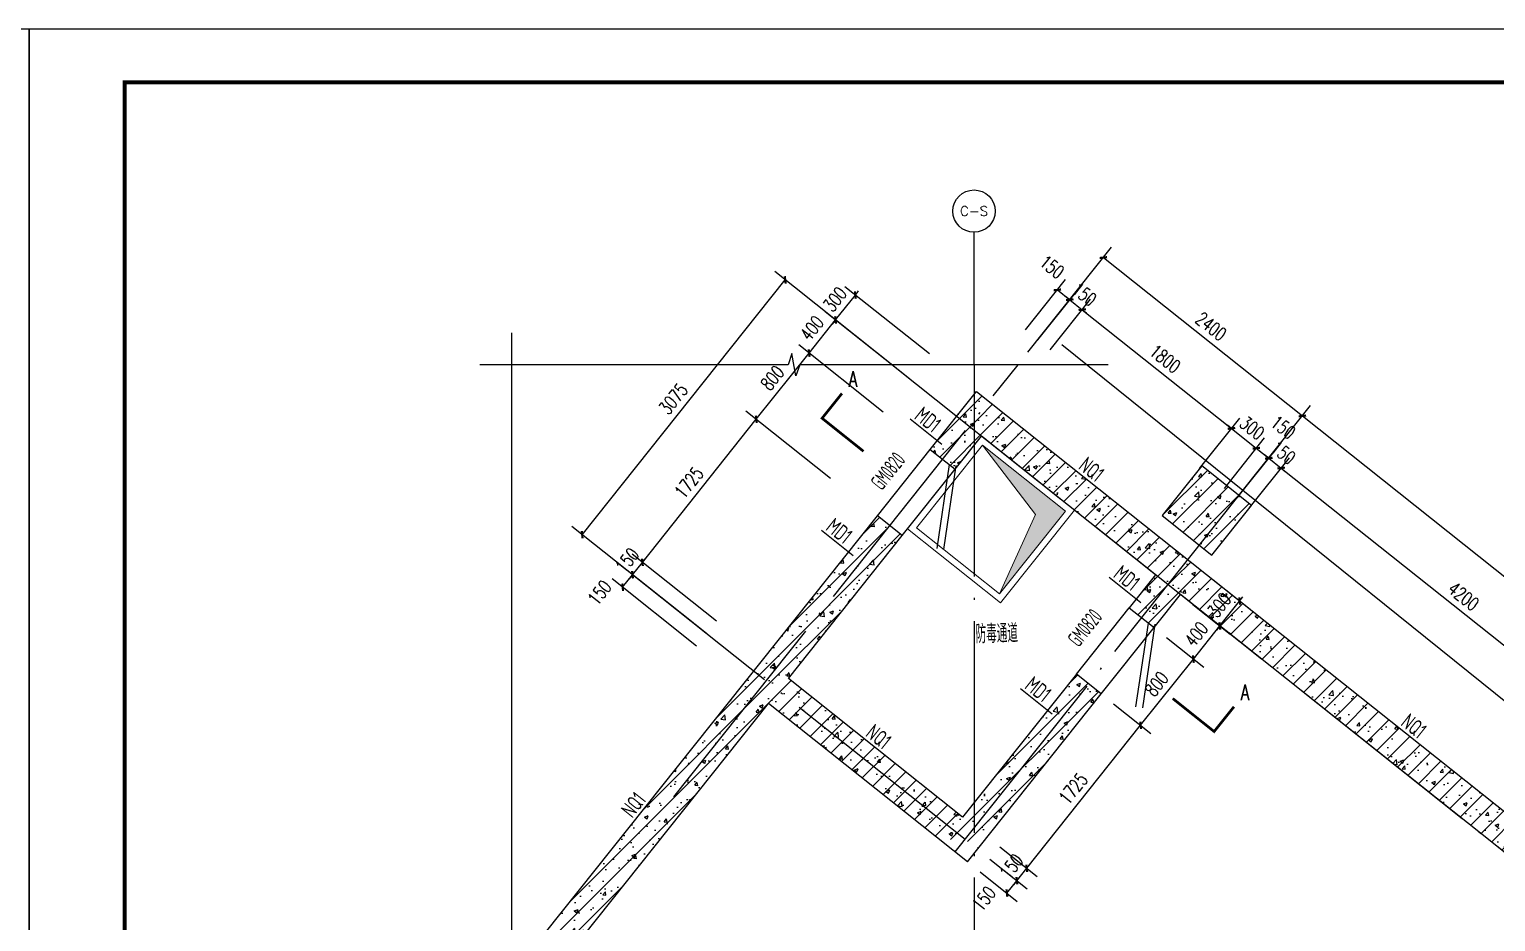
# Model space of a CAD drawing. Extents: x 37906 to 290206, y -18154 to 41246.
# Drawn here: x 164056 to 177893, y 32823 to 41246 of the extents above; entities that cross this region are included whole.
import ezdxf
from ezdxf.enums import TextEntityAlignment as Align

# ---------------------------------------------------------------- set-up
doc = ezdxf.new("R2010")
doc.units = 0
doc.header["$LTSCALE"] = 1000
doc.header["$MEASUREMENT"] = 0
doc.linetypes.add('DOTE', pattern=[2.42, 2, -0.2, 0.02, -0.2])
for name, color, linetype in [('A-COLUMN', 2, 'Continuous'), ('AXIS', 3, 'Continuous'), ('AXIS_TEXT', 7, 'Continuous'), ('DIM_SYMB', 3, 'Continuous'), ('DOTE', 1, 'DOTE'), ('ECA_TK', 7, 'Continuous'), ('PUB_DIM', 3, 'Continuous'), ('PUB_HATCH', 8, 'Continuous'), ('PUB_TEXT', 7, 'Continuous'), ('R_人防洗消集水坑', 32, 'Continuous'), ('RF-M', 7, 'Continuous'), ('RF-MBH', 11, 'Continuous'), ('RF-QT', 30, 'Continuous'), ('TEXT', 7, 'Continuous'), ('tk', 7, 'Continuous')]:
    doc.layers.add(name, color=color, linetype=linetype)
doc.layers.add('RF-WZ', color=110, linetype='Continuous', lineweight=0)
doc.styles.add('8B2_02', font='tssdeng.shx', dxfattribs={"width": 0.6, "bigfont": 'TSSDCHN.shx'})
doc.styles.add('_TCH_AXIS', font='COMPLEX', dxfattribs={"bigfont": 'GBCBIG'})
doc.styles.add('_TCH_DIM_T3', font='SIMPLEX', dxfattribs={"width": 0.705882, "bigfont": 'GBCBIG'})
doc.styles.add('_TCH_LABEL', font='COMPLEX', dxfattribs={"bigfont": 'GBCBIG'})
doc.styles.add('_TCH_WINDOW', font='tssdeng.shx', dxfattribs={"width": 0.8, "height": 3.5, "bigfont": 'tssdchn.shx'})
doc.styles.add('COMPLEX', font='COMPLEX.shx', dxfattribs={"width": 0.65})
doc.styles.get("Standard").update_dxf_attribs({"font": 'tssdeng2.shx', "width": 0.7, "bigfont": 'hztxt.shx'})
doc.styles.add('TSSD_Rein', font='tssdeng2.shx', dxfattribs={"width": 0.7, "bigfont": 'tssdchn.shx'})
doc.dimstyles.new('_TCH_ARCH&&50', dxfattribs={"dimtxt": 127.5, "dimasz": 50, "dimexe": 125, "dimexo": 150, "dimgap": 61.25, "dimtad": 1, "dimdec": 0, "dimrnd": 5, "dimzin": 0, "dimdsep": 46, "dimtxsty": '_TCH_DIM_T3', "dimblk": 'ARCHTICK', "dimcen": 0.09, "dimclrt": 7, "dimazin": 2, "dimtfac": 1, "dimtdec": 0, "dimtix": 1, "dimtmove": 2, "dimatfit": 3, "dimfxl": 1, "dimtolj": 1, "dimtzin": 0, "dimarcsym": 0})
pattern_1 = [(45, (-1661801.9, -37604.78), (-88.388348, 88.388348), []), (50, (-1661801.9, -37604.78), (358.63009, -31.376067), [37.5, -412.5]), (355, (-1661801.9, -37604.8), (-69.37567, 376.09607), [30, -330]), (100.4514, (-1661772, -37607.4), (289.25469, 344.71977), [31.870095, -350.571056]), (46.1842, (-1661801.9, -37504.8), (533.62052, -82.75951), [56.25, -618.75]), (96.6356, (-1661757.43, -37511.7), (467.33135, 487.05894), [47.80514, -525.8565]), (351.1842, (-1661801.9, -37504.8), (467.33097, 487.0593), [45, -495]), (21, (-1661751.9, -37529.78), (298.453526, -201.309445), [37.5, -412.5]), (326, (-1661751.9, -37529.8), (121.657666, 362.57502), [30, -330]), (71.4514, (-1661727.03, -37546.56), (420.111314, 161.26525), [31.870095, -350.571056]), (37.5, (-1661801.9, -37604.78), (6.079928, 166.446927), [0, -326, 0, -335, 0, -331.25]), (7.5, (-1661801.9, -37604.78), (131.534769, 197.205856), [0, -191, 0, -318.5, 0, -126.25]), (327.5, (-1661913.4, -37604.78), (266.911218, -11.277436), [0, -125, 0, -390, 0, -517.5]), (317.5, (-1661963.4, -37604.78), (291.593085, 50.05249), [0, -162.5, 0, -259, 0, -367.5])]

# ---------------------------------------------------------------- blocks, each defined once
blk = doc.blocks.new('10B_A1E图框')
at = {"layer": 'ECA_TK'}
blk.add_lwpolyline([(0, 0), (841, 0), (841, 594), (0, 594)], close=True, dxfattribs=at)
at = {"layer": 'ECA_TK', "const_width": 0.8}
blk.add_lwpolyline([(831, 10), (831, 584), (18, 584), (18, 10)], close=True, dxfattribs=at)
blk = doc.blocks.new('洗消污水集水坑')
at = {"layer": 'R_人防洗消集水坑', "lineweight": 15}
h = blk.add_hatch(color=256, dxfattribs=at)
h.dxf.hatch_style = 1
h.paths.add_polyline_path([(161254, 16997), (162054, 17197), (161054, 17197), (161054, 16197)])
for points in [[(162114, 17257), (160994, 17257), (160994, 16137), (162114, 16137)], [(162054, 17197), (161054, 17197), (161054, 16197), (162054, 16197)]]:
    blk.add_lwpolyline(points, close=True, dxfattribs=at)
blk.add_lwpolyline([(161054, 16197), (161254, 16997), (162054, 17197)], dxfattribs=at)
blk = doc.blocks.new('_ArchTick')
at = {"color": 0, "linetype": 'ByBlock', "const_width": 0.4}
blk.add_lwpolyline([(-0.5, -0.5), (0.5, 0.5)], dxfattribs=at)
blk = doc.blocks.new('*D283')
at = {"layer": 'Defpoints', "color": 0}
for p in [(175474, 36609), (179154, 34489), (178760, 33993)]:
    blk.add_point(p, dxfattribs=at)
at = {"layer": 'PUB_DIM', "color": 0, "lineweight": -2}
for p, q in [((175568, 36727), (175947, 37203)), ((175869, 37105), (179154, 34489)), ((178853, 34110), (179232, 34586))]:
    blk.add_line(p, q, dxfattribs=at)
at = {"layer": 'PUB_DIM', "color": 0, "lineweight": -2, "xscale": 50, "yscale": 50, "zscale": 50}
for p, rotation in [((175869, 37105), 141.4674129756823), ((179154, 34489), 321.4674129756823)]:
    blk.add_blockref('_ArchTick', p, dxfattribs=dict(at, rotation=rotation))
at = {"layer": 'PUB_DIM', "color": 7, "insert": (177590, 35895), "char_height": 127.5, "attachment_point": 5, "rotation": 321.4674, "style": '_TCH_DIM_T3'}
blk.add_mtext('\\A1;4200', dxfattribs=at)
blk = doc.blocks.new('*D284')
at = {"layer": 'Defpoints', "color": 0}
for p in [(175869, 37105), (175357, 36703), (175474, 36609)]:
    blk.add_point(p, dxfattribs=at)
at = {"layer": 'PUB_DIM', "color": 0, "lineweight": -2}
for p, q in [((175450, 36820), (175830, 37296)), ((175752, 37198), (175713, 37230)), ((175568, 36727), (175947, 37203)), ((175752, 37198), (175869, 37105)), ((175869, 37105), (175908, 37074))]:
    blk.add_line(p, q, dxfattribs=at)
at = {"layer": 'PUB_DIM', "color": 0, "lineweight": -2, "xscale": 50, "yscale": 50, "zscale": 50}
for p, rotation in [((175752, 37198), 321.46741297568), ((175869, 37105), 141.46741297568)]:
    blk.add_blockref('_ArchTick', p, dxfattribs=dict(at, rotation=rotation))
at = {"layer": 'PUB_DIM', "color": 7, "insert": (175888, 37250), "char_height": 127.5, "attachment_point": 5, "rotation": 321.4674, "style": '_TCH_DIM_T3'}
blk.add_mtext('\\A1;150', dxfattribs=at)
blk = doc.blocks.new('*D285')
at = {"layer": 'Defpoints', "color": 0}
for p in [(175752, 37198), (175239, 36796), (175357, 36703)]:
    blk.add_point(p, dxfattribs=at)
at = {"layer": 'PUB_DIM', "color": 0, "lineweight": -2}
for p, q in [((175333, 36913), (175712, 37390)), ((175450, 36820), (175830, 37296)), ((175634, 37292), (175752, 37198))]:
    blk.add_line(p, q, dxfattribs=at)
at = {"layer": 'PUB_DIM', "color": 0, "lineweight": -2, "xscale": 50, "yscale": 50, "zscale": 50}
for p, rotation in [((175634, 37292), 141.467412975679), ((175752, 37198), 321.4674129756789)]:
    blk.add_blockref('_ArchTick', p, dxfattribs=dict(at, rotation=rotation))
at = {"layer": 'PUB_DIM', "color": 7, "insert": (175888, 37490), "char_height": 127.5, "attachment_point": 5, "rotation": 321.4674, "style": '_TCH_DIM_T3'}
blk.add_mtext('\\A1;150', dxfattribs=at)
blk = doc.blocks.new('*D286')
at = {"layer": 'Defpoints', "color": 0}
for p in [(175634, 37292), (175005, 36983), (175239, 36796)]:
    blk.add_point(p, dxfattribs=at)
at = {"layer": 'PUB_DIM', "color": 0, "lineweight": -2}
for p, q in [((175098, 37100), (175478, 37577)), ((175400, 37479), (175361, 37510)), ((175333, 36913), (175712, 37390)), ((175400, 37479), (175634, 37292)), ((175634, 37292), (175673, 37261))]:
    blk.add_line(p, q, dxfattribs=at)
at = {"layer": 'PUB_DIM', "color": 0, "lineweight": -2, "xscale": 50, "yscale": 50, "zscale": 50}
for p, rotation in [((175400, 37479), 321.4674129756704), ((175634, 37292), 141.4674129756704)]:
    blk.add_blockref('_ArchTick', p, dxfattribs=dict(at, rotation=rotation))
at = {"layer": 'PUB_DIM', "color": 7, "insert": (175595, 37483), "char_height": 127.5, "attachment_point": 5, "rotation": 321.4674, "style": '_TCH_DIM_T3'}
blk.add_mtext('\\A1;300', dxfattribs=at)
blk = doc.blocks.new('*D287')
at = {"layer": 'Defpoints', "color": 0}
for p in [(173597, 38104), (175400, 37479), (175005, 36983)]:
    blk.add_point(p, dxfattribs=at)
at = {"layer": 'PUB_DIM', "color": 0, "lineweight": -2}
for p, q in [((173690, 38222), (174069, 38698)), ((173992, 38600), (175400, 37479)), ((175098, 37100), (175478, 37577))]:
    blk.add_line(p, q, dxfattribs=at)
at = {"layer": 'PUB_DIM', "color": 0, "lineweight": -2, "xscale": 50, "yscale": 50, "zscale": 50}
for p, rotation in [((173992, 38600), 141.4674129756837), ((175400, 37479), 321.4674129756838)]:
    blk.add_blockref('_ArchTick', p, dxfattribs=dict(at, rotation=rotation))
at = {"layer": 'PUB_DIM', "color": 7, "insert": (174774, 38137), "char_height": 127.5, "attachment_point": 5, "rotation": 321.4674, "style": '_TCH_DIM_T3'}
blk.add_mtext('\\A1;1800', dxfattribs=at)
blk = doc.blocks.new('*D288')
at = {"layer": 'Defpoints', "color": 0}
for p in [(173992, 38600), (173479, 38198), (173597, 38104)]:
    blk.add_point(p, dxfattribs=at)
at = {"layer": 'PUB_DIM', "color": 0, "lineweight": -2}
for p, q in [((173573, 38315), (173952, 38791)), ((173690, 38222), (174069, 38698)), ((173874, 38694), (173835, 38725)), ((173874, 38694), (173992, 38600)), ((173992, 38600), (174031, 38569))]:
    blk.add_line(p, q, dxfattribs=at)
at = {"layer": 'PUB_DIM', "color": 0, "lineweight": -2, "xscale": 50, "yscale": 50, "zscale": 50}
for p, rotation in [((173874, 38694), 321.467412975654), ((173992, 38600), 141.467412975654)]:
    blk.add_blockref('_ArchTick', p, dxfattribs=dict(at, rotation=rotation))
at = {"layer": 'PUB_DIM', "color": 7, "insert": (174011, 38745), "char_height": 127.5, "attachment_point": 5, "rotation": 321.4674, "style": '_TCH_DIM_T3'}
blk.add_mtext('\\A1;150', dxfattribs=at)
blk = doc.blocks.new('*D289')
at = {"layer": 'Defpoints', "color": 0}
for p in [(173874, 38694), (173362, 38291), (173479, 38198)]:
    blk.add_point(p, dxfattribs=at)
at = {"layer": 'PUB_DIM', "color": 0, "lineweight": -2}
for p, q in [((173455, 38409), (173835, 38885)), ((173573, 38315), (173952, 38791)), ((173757, 38787), (173874, 38694))]:
    blk.add_line(p, q, dxfattribs=at)
at = {"layer": 'PUB_DIM', "color": 0, "lineweight": -2, "xscale": 50, "yscale": 50, "zscale": 50}
for p, rotation in [((173757, 38787), 141.4674129757007), ((173874, 38694), 321.4674129757007)]:
    blk.add_blockref('_ArchTick', p, dxfattribs=dict(at, rotation=rotation))
at = {"layer": 'PUB_DIM', "color": 7, "insert": (173706, 39004), "char_height": 127.5, "attachment_point": 5, "rotation": 321.4674, "style": '_TCH_DIM_T3'}
blk.add_mtext('\\A1;150', dxfattribs=at)
blk = doc.blocks.new('*D291')
at = {"layer": 'Defpoints', "color": 0}
for p in [(175263, 36585), (183930, 31336), (183125, 30325)]:
    blk.add_point(p, dxfattribs=at)
at = {"layer": 'PUB_DIM', "color": 0, "lineweight": -2}
for p, q in [((175357, 36703), (176147, 37694)), ((176069, 37597), (183930, 31336)), ((183218, 30442), (184008, 31434))]:
    blk.add_line(p, q, dxfattribs=at)
at = {"layer": 'PUB_DIM', "color": 0, "lineweight": -2, "xscale": 50, "yscale": 50, "zscale": 50}
for p, rotation in [((176069, 37597), 141.467412975682), ((183930, 31336), 321.467412975682)]:
    blk.add_blockref('_ArchTick', p, dxfattribs=dict(at, rotation=rotation))
at = {"layer": 'PUB_DIM', "color": 7, "insert": (180077, 34564), "char_height": 127.5, "attachment_point": 5, "rotation": 321.4674, "style": '_TCH_DIM_T3'}
blk.add_mtext('\\A1;10050', dxfattribs=at)
blk = doc.blocks.new('*D292')
at = {"layer": 'Defpoints', "color": 0}
for p in [(173386, 38080), (176069, 37597), (175263, 36585)]:
    blk.add_point(p, dxfattribs=at)
at = {"layer": 'PUB_DIM', "color": 0, "lineweight": -2}
for p, q in [((173479, 38198), (174269, 39189)), ((174191, 39092), (176069, 37597)), ((175357, 36703), (176147, 37694))]:
    blk.add_line(p, q, dxfattribs=at)
at = {"layer": 'PUB_DIM', "color": 0, "lineweight": -2, "xscale": 50, "yscale": 50, "zscale": 50}
for p, rotation in [((174191, 39092), 141.4674129756834), ((176069, 37597), 321.4674129756834)]:
    blk.add_blockref('_ArchTick', p, dxfattribs=dict(at, rotation=rotation))
at = {"layer": 'PUB_DIM', "color": 7, "insert": (175208, 38442), "char_height": 127.5, "attachment_point": 5, "rotation": 321.4674, "style": '_TCH_DIM_T3'}
blk.add_mtext('\\A1;2400', dxfattribs=at)
blk = doc.blocks.new('*D328')
at = {"layer": 'Defpoints', "color": 0}
for p in [(175105, 36146), (174918, 35911), (175477, 35850)]:
    blk.add_point(p, dxfattribs=at)
at = {"layer": 'PUB_DIM', "color": 0, "lineweight": -2}
for p, q in [((175223, 36053), (175575, 35772)), ((175290, 35615), (175477, 35850)), ((175477, 35850), (175508, 35889)), ((175036, 35818), (175388, 35537)), ((175290, 35615), (175259, 35576))]:
    blk.add_line(p, q, dxfattribs=at)
at = {"layer": 'PUB_DIM', "color": 0, "lineweight": -2, "xscale": 50, "yscale": 50, "zscale": 50}
for p, rotation in [((175477, 35850), 231.4674129756284), ((175290, 35615), 51.46741297562841)]:
    blk.add_blockref('_ArchTick', p, dxfattribs=dict(at, rotation=rotation))
at = {"layer": 'PUB_DIM', "color": 7, "insert": (175286, 35811), "char_height": 127.5, "attachment_point": 5, "rotation": 51.4674, "style": '_TCH_DIM_T3'}
blk.add_mtext('\\A1;300', dxfattribs=at)
blk = doc.blocks.new('*D329')
at = {"layer": 'Defpoints', "color": 0}
for p in [(174918, 35911), (174669, 35598), (175290, 35615)]:
    blk.add_point(p, dxfattribs=at)
at = {"layer": 'PUB_DIM', "color": 0, "lineweight": -2}
for p, q in [((175036, 35818), (175388, 35537)), ((175041, 35302), (175290, 35615)), ((174787, 35505), (175139, 35225))]:
    blk.add_line(p, q, dxfattribs=at)
at = {"layer": 'PUB_DIM', "color": 0, "lineweight": -2, "xscale": 50, "yscale": 50, "zscale": 50}
for p, rotation in [((175290, 35615), 51.46741297566459), ((175041, 35302), 231.4674129756646)]:
    blk.add_blockref('_ArchTick', p, dxfattribs=dict(at, rotation=rotation))
at = {"layer": 'PUB_DIM', "color": 7, "insert": (175068, 35537), "char_height": 127.5, "attachment_point": 5, "rotation": 51.4674, "style": '_TCH_DIM_T3'}
blk.add_mtext('\\A1;400', dxfattribs=at)
blk = doc.blocks.new('*D330')
at = {"layer": 'Defpoints', "color": 0}
for p in [(174669, 35598), (175041, 35302), (174171, 34973)]:
    blk.add_point(p, dxfattribs=at)
at = {"layer": 'PUB_DIM', "color": 0, "lineweight": -2}
for p, q in [((174787, 35505), (175139, 35225)), ((174543, 34677), (175041, 35302)), ((174288, 34879), (174640, 34599))]:
    blk.add_line(p, q, dxfattribs=at)
at = {"layer": 'PUB_DIM', "color": 0, "lineweight": -2, "xscale": 50, "yscale": 50, "zscale": 50}
for p, rotation in [((175041, 35302), 51.46741297565153), ((174543, 34677), 231.4674129756515)]:
    blk.add_blockref('_ArchTick', p, dxfattribs=dict(at, rotation=rotation))
at = {"layer": 'PUB_DIM', "color": 7, "insert": (174694, 35067), "char_height": 127.5, "attachment_point": 5, "rotation": 51.4674, "style": '_TCH_DIM_T3'}
blk.add_mtext('\\A1;800', dxfattribs=at)
blk = doc.blocks.new('*D331')
at = {"layer": 'Defpoints', "color": 0}
for p in [(174171, 34973), (174543, 34677), (173096, 33623)]:
    blk.add_point(p, dxfattribs=at)
at = {"layer": 'PUB_DIM', "color": 0, "lineweight": -2}
for p, q in [((174288, 34879), (174640, 34599)), ((173468, 33327), (174543, 34677)), ((173214, 33530), (173566, 33249))]:
    blk.add_line(p, q, dxfattribs=at)
at = {"layer": 'PUB_DIM', "color": 0, "lineweight": -2, "xscale": 50, "yscale": 50, "zscale": 50}
for p, rotation in [((174543, 34677), 51.46741297564309), ((173468, 33327), 231.4674129756431)]:
    blk.add_blockref('_ArchTick', p, dxfattribs=dict(at, rotation=rotation))
at = {"layer": 'PUB_DIM', "color": 7, "insert": (173907, 34080), "char_height": 127.5, "attachment_point": 5, "rotation": 51.4674, "style": '_TCH_DIM_T3'}
blk.add_mtext('\\A1;1725', dxfattribs=at)
blk = doc.blocks.new('*D332')
at = {"layer": 'Defpoints', "color": 0}
for p in [(173003, 33506), (173096, 33623), (173468, 33327)]:
    blk.add_point(p, dxfattribs=at)
at = {"layer": 'PUB_DIM', "color": 0, "lineweight": -2}
for p, q in [((173214, 33530), (173566, 33249)), ((173120, 33412), (173472, 33132)), ((173468, 33327), (173499, 33366)), ((173375, 33210), (173343, 33171)), ((173375, 33210), (173468, 33327))]:
    blk.add_line(p, q, dxfattribs=at)
at = {"layer": 'PUB_DIM', "color": 0, "lineweight": -2, "xscale": 50, "yscale": 50, "zscale": 50}
for p, rotation in [((173468, 33327), 231.4674129756552), ((173375, 33210), 51.46741297565512)]:
    blk.add_blockref('_ArchTick', p, dxfattribs=dict(at, rotation=rotation))
at = {"layer": 'PUB_DIM', "color": 7, "insert": (173323, 33346), "char_height": 127.5, "attachment_point": 5, "rotation": 51.4674, "style": '_TCH_DIM_T3'}
blk.add_mtext('\\A1;150', dxfattribs=at)
blk = doc.blocks.new('*D333')
at = {"layer": 'Defpoints', "color": 0}
for p in [(173003, 33506), (172909, 33389), (173375, 33210)]:
    blk.add_point(p, dxfattribs=at)
at = {"layer": 'PUB_DIM', "color": 0, "lineweight": -2}
for p, q in [((173120, 33412), (173472, 33132)), ((173027, 33295), (173379, 33015)), ((173281, 33093), (173375, 33210))]:
    blk.add_line(p, q, dxfattribs=at)
at = {"layer": 'PUB_DIM', "color": 0, "lineweight": -2, "xscale": 50, "yscale": 50, "zscale": 50}
for p, rotation in [((173375, 33210), 51.46741297564287), ((173281, 33093), 231.4674129756429)]:
    blk.add_blockref('_ArchTick', p, dxfattribs=dict(at, rotation=rotation))
at = {"layer": 'PUB_DIM', "color": 7, "insert": (173064, 33041), "char_height": 127.5, "attachment_point": 5, "rotation": 51.4674, "style": '_TCH_DIM_T3'}
blk.add_mtext('\\A1;150', dxfattribs=at)
blk = doc.blocks.new('*D334')
at = {"layer": 'Defpoints', "color": 0}
for p in [(171851, 38738), (172666, 38088), (172479, 37854)]:
    blk.add_point(p, dxfattribs=at)
at = {"layer": 'PUB_DIM', "color": 0, "lineweight": -2}
for p, q in [((172549, 38182), (171753, 38816)), ((171851, 38738), (171882, 38777)), ((171664, 38503), (171851, 38738)), ((172362, 37947), (171566, 38581)), ((171664, 38503), (171633, 38464))]:
    blk.add_line(p, q, dxfattribs=at)
at = {"layer": 'PUB_DIM', "color": 0, "lineweight": -2, "xscale": 50, "yscale": 50, "zscale": 50}
for p, rotation in [((171851, 38738), 231.4674129757967), ((171664, 38503), 51.46741297579676)]:
    blk.add_blockref('_ArchTick', p, dxfattribs=dict(at, rotation=rotation))
at = {"layer": 'PUB_DIM', "color": 7, "insert": (171659, 38698), "char_height": 127.5, "attachment_point": 5, "rotation": 51.4674, "style": '_TCH_DIM_T3'}
blk.add_mtext('\\A1;300', dxfattribs=at)
blk = doc.blocks.new('*D335')
at = {"layer": 'Defpoints', "color": 0}
for p in [(171664, 38503), (172479, 37854), (172230, 37541)]:
    blk.add_point(p, dxfattribs=at)
at = {"layer": 'PUB_DIM', "color": 0, "lineweight": -2}
for p, q in [((171415, 38190), (171664, 38503)), ((172362, 37947), (171566, 38581)), ((172113, 37634), (171317, 38268))]:
    blk.add_line(p, q, dxfattribs=at)
at = {"layer": 'PUB_DIM', "color": 0, "lineweight": -2, "xscale": 50, "yscale": 50, "zscale": 50}
for p, rotation in [((171664, 38503), 51.46741297582399), ((171415, 38190), 231.467412975824)]:
    blk.add_blockref('_ArchTick', p, dxfattribs=dict(at, rotation=rotation))
at = {"layer": 'PUB_DIM', "color": 7, "insert": (171441, 38425), "char_height": 127.5, "attachment_point": 5, "rotation": 51.4674, "style": '_TCH_DIM_T3'}
blk.add_mtext('\\A1;400', dxfattribs=at)
blk = doc.blocks.new('*D336')
at = {"layer": 'Defpoints', "color": 0}
for p in [(171415, 38190), (172230, 37541), (171732, 36915)]:
    blk.add_point(p, dxfattribs=at)
at = {"layer": 'PUB_DIM', "color": 0, "lineweight": -2}
for p, q in [((170916, 37565), (171415, 38190)), ((172113, 37634), (171317, 38268)), ((171615, 37008), (170818, 37642))]:
    blk.add_line(p, q, dxfattribs=at)
at = {"layer": 'PUB_DIM', "color": 0, "lineweight": -2, "xscale": 50, "yscale": 50, "zscale": 50}
for p, rotation in [((171415, 38190), 51.46741297580257), ((170916, 37565), 231.4674129758026)]:
    blk.add_blockref('_ArchTick', p, dxfattribs=dict(at, rotation=rotation))
at = {"layer": 'PUB_DIM', "color": 7, "insert": (171068, 37955), "char_height": 127.5, "attachment_point": 5, "rotation": 51.4674, "style": '_TCH_DIM_T3'}
blk.add_mtext('\\A1;800', dxfattribs=at)
blk = doc.blocks.new('*D337')
at = {"layer": 'Defpoints', "color": 0}
for p in [(170916, 37565), (171732, 36915), (170657, 35566)]:
    blk.add_point(p, dxfattribs=at)
at = {"layer": 'PUB_DIM', "color": 0, "lineweight": -2}
for p, q in [((171615, 37008), (170818, 37642)), ((169842, 36215), (170916, 37565)), ((170540, 35659), (169744, 36293))]:
    blk.add_line(p, q, dxfattribs=at)
at = {"layer": 'PUB_DIM', "color": 0, "lineweight": -2, "xscale": 50, "yscale": 50, "zscale": 50}
for p, rotation in [((170916, 37565), 51.46741297580972), ((169842, 36215), 231.4674129758097)]:
    blk.add_blockref('_ArchTick', p, dxfattribs=dict(at, rotation=rotation))
at = {"layer": 'PUB_DIM', "color": 7, "insert": (170281, 36968), "char_height": 127.5, "attachment_point": 5, "rotation": 51.4674, "style": '_TCH_DIM_T3'}
blk.add_mtext('\\A1;1725', dxfattribs=at)
blk = doc.blocks.new('*D338')
at = {"layer": 'Defpoints', "color": 0}
for p in [(169842, 36215), (170657, 35566), (170564, 35448)]:
    blk.add_point(p, dxfattribs=at)
at = {"layer": 'PUB_DIM', "color": 0, "lineweight": -2}
for p, q in [((170540, 35659), (169744, 36293)), ((169842, 36215), (169873, 36254)), ((170447, 35542), (169650, 36176)), ((169748, 36098), (169842, 36215)), ((169748, 36098), (169717, 36059))]:
    blk.add_line(p, q, dxfattribs=at)
at = {"layer": 'PUB_DIM', "color": 0, "lineweight": -2, "xscale": 50, "yscale": 50, "zscale": 50}
for p, rotation in [((169842, 36215), 231.4674129758034), ((169748, 36098), 51.46741297580339)]:
    blk.add_blockref('_ArchTick', p, dxfattribs=dict(at, rotation=rotation))
at = {"layer": 'PUB_DIM', "color": 7, "insert": (169697, 36234), "char_height": 127.5, "attachment_point": 5, "rotation": 51.4674, "style": '_TCH_DIM_T3'}
blk.add_mtext('\\A1;150', dxfattribs=at)
blk = doc.blocks.new('*D339')
at = {"layer": 'Defpoints', "color": 0}
for p in [(169748, 36098), (170564, 35448), (170470, 35331)]:
    blk.add_point(p, dxfattribs=at)
at = {"layer": 'PUB_DIM', "color": 0, "lineweight": -2}
for p, q in [((170447, 35542), (169650, 36176)), ((170353, 35424), (169557, 36058)), ((169655, 35980), (169748, 36098))]:
    blk.add_line(p, q, dxfattribs=at)
at = {"layer": 'PUB_DIM', "color": 0, "lineweight": -2, "xscale": 50, "yscale": 50, "zscale": 50}
for p, rotation in [((169748, 36098), 51.46741297583743), ((169655, 35980), 231.4674129758374)]:
    blk.add_blockref('_ArchTick', p, dxfattribs=dict(at, rotation=rotation))
at = {"layer": 'PUB_DIM', "color": 7, "insert": (169438, 35929), "char_height": 127.5, "attachment_point": 5, "rotation": 51.4674, "style": '_TCH_DIM_T3'}
blk.add_mtext('\\A1;150', dxfattribs=at)
blk = doc.blocks.new('*D340')
at = {"layer": 'Defpoints', "color": 0}
for p in [(171189, 38881), (172353, 37955), (170437, 35549)]:
    blk.add_point(p, dxfattribs=at)
at = {"layer": 'PUB_DIM', "color": 0, "lineweight": -2}
for p, q in [((169273, 36476), (171189, 38881)), ((172235, 38048), (171091, 38959)), ((170320, 35643), (169176, 36554))]:
    blk.add_line(p, q, dxfattribs=at)
at = {"layer": 'PUB_DIM', "color": 0, "lineweight": -2, "xscale": 50, "yscale": 50, "zscale": 50}
for p, rotation in [((171189, 38881), 51.4674129756617), ((169273, 36476), 231.4674129756617)]:
    blk.add_blockref('_ArchTick', p, dxfattribs=dict(at, rotation=rotation))
at = {"layer": 'PUB_DIM', "color": 7, "insert": (170133, 37757), "char_height": 127.5, "attachment_point": 5, "rotation": 51.4674, "style": '_TCH_DIM_T3'}
blk.add_mtext('\\A1;3075', dxfattribs=at)
blk = doc.blocks.new('$DorLib2D$00000179')
at = {"color": 0}
for p, q in [((-0.54, 0.169), (0.326, 0.669)), ((-0.5, 0.1), (0.366, 0.6))]:
    blk.add_line(p, q, dxfattribs=at)
blk = doc.blocks.new('_AXISO')
blk.add_circle((0, 0), 0.5)
at = {"layer": 'AXIS_TEXT', "style": 'COMPLEX', "width": 1.041667}
blk.add_attdef('A', text='', height=0.56, dxfattribs=at).set_placement((-0.25, -0.28), (0.25, -0.28), align=Align.FIT)

msp = doc.modelspace()

# ---------------------------------------------------------------- hatches: boundary and pattern name
at = {"layer": 'PUB_HATCH'}
h = msp.add_hatch(dxfattribs=at)
h.set_pattern_fill('钢筋混凝土', color=256, scale=50, style=0)
h.set_pattern_definition(pattern_1)
h.paths.add_polyline_path([(172993.2, 37828), (172557.1, 37280.5), (172791.8, 37093.6), (173041, 37406.5)])
h = msp.add_hatch(dxfattribs=at)
h.set_pattern_fill('钢筋混凝土', color=256, scale=50, style=0)
h.set_pattern_definition(pattern_1)
h.paths.add_polyline_path([(174863.4, 36083), (174988, 36239.5), (172993.2, 37828), (173041, 37406.5), (174683.7, 36098.3)])
h = msp.add_hatch(dxfattribs=at)
h.set_pattern_fill('钢筋混凝土', color=256, scale=50, style=0)
h.set_pattern_definition(pattern_1)
h.paths.add_polyline_path([(175214.3, 36282.9), (175588.1, 36752.3), (175118.7, 37126.1), (174745, 36656.7)])
h = msp.add_hatch(dxfattribs=at)
h.set_pattern_fill('钢筋混凝土', color=256, scale=50, style=0)
h.set_pattern_definition(pattern_1)
h.paths.add_polyline_path([(171218.8, 35118.4), (172293.4, 36467.8), (172058.8, 36654.6), (170890.7, 35187.9), (171047.2, 35063.3)])
h = msp.add_hatch(dxfattribs=at)
h.set_pattern_fill('钢筋混凝土', color=256, scale=50, style=0)
h.set_pattern_definition(pattern_1)
h.paths.add_polyline_path([(178203.9, 33294.9), (178390.8, 33529.6), (174988, 36239.5), (174863.4, 36083), (174918.4, 35911.4)])
h = msp.add_hatch(dxfattribs=at)
h.set_pattern_fill('钢筋混凝土', color=256, scale=50, style=0)
h.set_pattern_definition(pattern_1)
h.paths.add_polyline_path([(174683.7, 36098.3), (174434.5, 35785.3), (174669.2, 35598.5), (174918.4, 35911.4), (174863.4, 36083)])
h = msp.add_hatch(dxfattribs=at)
h.set_pattern_fill('钢筋混凝土', color=256, scale=50, style=0)
h.set_pattern_definition(pattern_1)
h.paths.add_polyline_path([(168925.8, 32720.6), (169070.4, 32420.6), (171032, 34883.7), (171047.2, 35063.3), (170890.7, 35187.9)])
h = msp.add_hatch(dxfattribs=at)
h.set_pattern_fill('钢筋混凝土', color=256, scale=50, style=0)
h.set_pattern_definition(pattern_1)
h.paths.add_polyline_path([(173002.8, 33505.9), (174170.9, 34972.7), (173936.2, 35159.5), (172861.6, 33810.2), (172846.4, 33630.5)])
h = msp.add_hatch(dxfattribs=at)
h.set_pattern_fill('钢筋混凝土', color=256, scale=50, style=0)
h.set_pattern_definition(pattern_1)
h.paths.add_polyline_path([(172846.4, 33630.5), (172861.6, 33810.2), (171218.8, 35118.4), (171047.2, 35063.3), (171032, 34883.7), (172674.7, 33575.5)])

# ---------------------------------------------------------------- linework, layer by layer
for p, q in [((172367.1, 37569), (172666.9, 37330.2)), ((171530.5, 36518.5), (171830.3, 36279.7)), ((174244.6, 36073.9), (174544.4, 35835.1)), ((173408, 35023.4), (173707.8, 34784.6))]:
    msp.add_line(p, q)
at = {"layer": 'A-COLUMN'}
for p, q in [((175118.7, 37126.1), (174745, 36656.7)), ((175588.1, 36752.3), (175118.7, 37126.1)), ((175214.3, 36282.9), (175588.1, 36752.3)), ((174745, 36656.7), (175214.3, 36282.9))]:
    msp.add_line(p, q, dxfattribs=at)
at = {"layer": 'AXIS'}
msp.add_line((172970.6, 38080.4), (172970.6, 39330.4), dxfattribs=at)
at = {"layer": 'DIM_SYMB'}
for points in [[(168607.3, 38380.4), (168607.3, 30034), (168712.3, 29995.8), (168502.3, 29958.8), (168607.3, 29921.5), (168607.3, 21575.1)], [(185519, 28836), (179702.5, 33517), (179606.9, 33459.1), (179709.7, 33646), (179614.9, 33587.5), (173798.4, 38268.5)], [(174236.3, 38080.4), (171328, 38080.4), (171289.8, 37975.4), (171252.8, 38185.4), (171215.5, 38080.4), (168307.3, 38080.4)]]:
    msp.add_lwpolyline(points, dxfattribs=at)
at = {"layer": 'DIM_SYMB', "const_width": 25}
for points in [[(171724.4, 37809.5), (171537.1, 37575.2), (171927.6, 37263)], [(174845.8, 34930), (175236.3, 34617.8), (175423.6, 34852.1)]]:
    msp.add_lwpolyline(points, dxfattribs=at)
at = {"layer": 'DOTE'}
for p, q in [((170137.3, 34001), (173385.9, 38080.4)), ((185149.2, 27763.9), (172194.8, 38080.4)), ((172970.6, 38080.4), (172970.6, 22930.9)), ((172792, 33482), (175832.4, 37299.8)), ((172885.5, 33599.4), (169748.2, 36097.8))]:
    msp.add_line(p, q, dxfattribs=at)
at = {"layer": 'RF-M'}
for p, q in [((172058.8, 36654.6), (172557.1, 37280.5)), ((172293.4, 36467.8), (172791.8, 37093.6)), ((173936.2, 35159.5), (174434.5, 35785.3)), ((174170.9, 34972.7), (174669.2, 35598.5))]:
    msp.add_line(p, q, dxfattribs=at)
at = {"layer": 'RF-QT'}
for p, q in [((172557.1, 37280.5), (172993.2, 37828)), ((172993.2, 37828), (178390.8, 33529.6)), ((172791.8, 37093.6), (173041, 37406.5)), ((174683.7, 36098.3), (173041, 37406.5)), ((172557.1, 37280.5), (172791.8, 37093.6)), ((168925.8, 32720.6), (172058.8, 36654.6)), ((172293.4, 36467.8), (172058.8, 36654.6)), ((171218.8, 35118.4), (172293.4, 36467.8)), ((174683.7, 36098.3), (174434.5, 35785.3)), ((174669.2, 35598.5), (174918.4, 35911.4)), ((178203.9, 33294.9), (174918.4, 35911.4)), ((174434.5, 35785.3), (174669.2, 35598.5)), ((173936.2, 35159.5), (172861.6, 33810.2)), ((174170.9, 34972.7), (173936.2, 35159.5)), ((172861.6, 33810.2), (171218.8, 35118.4)), ((169120.6, 32483.6), (171032, 34883.7)), ((172909.4, 33388.6), (171032, 34883.7)), ((172909.4, 33388.6), (174170.9, 34972.7))]:
    msp.add_line(p, q, dxfattribs=at)

# ---------------------------------------------------------------- block references
at = {"layer": 'AXIS'}
ref = msp.add_blockref('_AXISO', (172970.6, 39530.4), dxfattribs=dict(at, xscale=400, yscale=400, zscale=400))
ref.add_attrib('A', 'C-S', dxfattribs={"layer": 'AXIS_TEXT', "height": 91.14, "style": '_TCH_AXIS'}).set_placement((172838.2, 39484.8), (173103, 39484.8), align=Align.FIT)
at = {"layer": 'R_人防洗消集水坑', "lineweight": 15, "rotation": 231.4674129756596}
msp.add_blockref('洗消污水集水坑', (260710.8, 173397.7), dxfattribs=at)
at = {"layer": 'RF-M', "lineweight": 15}
ref = msp.add_blockref('$DorLib2D$00000179', (172425.3, 36874.1), dxfattribs=dict(at, xscale=-800, yscale=-800, zscale=300, rotation=51.46741297566231))
ref.add_attrib('A', 'GM0820', (172101.5, 36886.2), dxfattribs={"layer": 'RF-MBH', "lineweight": 15, "height": 148.75, "rotation": 51.46741, "style": '_TCH_WINDOW', "width": 0.564706})
ref = msp.add_blockref('$DorLib2D$00000179', (174302.7, 35379), dxfattribs=dict(at, xscale=-800, yscale=-800, zscale=300, rotation=51.46741297566175))
ref.add_attrib('A', 'GM0820', (173959.6, 35406.5), dxfattribs={"layer": 'RF-MBH', "lineweight": 15, "height": 148.75, "rotation": 51.46741, "style": '_TCH_WINDOW', "width": 0.564706})
at = {"layer": 'tk', "xscale": 50, "yscale": 50, "zscale": 50}
for p in [(122006.2, 11546.3), (164056.2, 11546.3)]:
    msp.add_blockref('10B_A1E图框', p, dxfattribs=at)

# ---------------------------------------------------------------- texts
at = {"width": 0.7}
for p in [(172397.4, 37576.4), (171560.8, 36525.9), (174274.8, 36081.3), (173438.2, 35030.8)]:
    msp.add_text('MD1', height=150, rotation=321.46741, dxfattribs=at).set_placement(p)
at = {"layer": 'PUB_TEXT', "style": '_TCH_LABEL', "width": 0.705882}
for p in [(171788.7, 37871.8), (175487.9, 34914.4)]:
    msp.add_text('A', height=148.8, dxfattribs=at).set_placement(p)
at = {"layer": 'RF-WZ', "style": '8B2_02', "width": 0.6}
msp.add_text('防毒通道', height=175, rotation=1.46741, dxfattribs=at).set_placement((172987.9, 35449.8))
at = {"layer": 'TEXT', "color": 4, "ltscale": 100, "style": 'TSSD_Rein', "width": 0.7}
for rotation, p in [(321.46741, (173946.2, 37103.2)), (321.46741, (176987.2, 34681.5)), (321.46741, (171937.2, 34580.5)), (51.46741, (169745.9, 33793.2))]:
    msp.add_text('NQ1', height=150, rotation=rotation, dxfattribs=at).set_placement(p)

# ---------------------------------------------------------------- dimensions: what is measured, and where the dimension line sits
at = {"layer": 'PUB_DIM'}
for base, p1, p2, angle, picture, middle in [((173874.3, 38693.6), (173362, 38291.2), (173479.4, 38197.7), 321.46741, '*D289', (173705.7, 39003.6)), ((175751.7, 37198.5), (175239.4, 36796.1), (175356.8, 36702.6), 321.46741, '*D285', (175887.7, 37489.7)), ((169748.2, 36097.8), (170470.4, 35330.9), (170563.8, 35448.2), 51.46741, '*D339', (169438.1, 35929.2)), ((173374.5, 33209.9), (172909.4, 33388.6), (173002.8, 33505.9), 51.46741, '*D333', (173064.5, 33041.3))]:
    dim = msp.add_linear_dim(base=base, p1=p1, p2=p2, angle=angle, dimstyle='_TCH_ARCH&&50', dxfattribs=at)
    dim.commit()
    dim.dimension.update_dxf_attribs({"geometry": picture, "text_midpoint": middle, "dimtype": 161})
for p1, p2, distance, picture, middle in [((173385.9, 38080.4), (175263.3, 36585.3), 1292.8, '*D292', (175207.9, 38441.9)), ((170437.1, 35549.2), (172352.7, 37954.6), 1487.7, '*D340', (170133.4, 37756.5)), ((173479.4, 38197.7), (173596.7, 38104.3), 633.9, '*D288', (174010.8, 38744.7)), ((172479.4, 37853.7), (172666.3, 38088.3), 1042.7, '*D334', (171659.4, 38698.5)), ((173596.7, 38104.3), (175004.8, 36983), 633.9, '*D287', (174773.5, 38137.3)), ((172230.3, 37540.8), (172479.4, 37853.7), 1042.7, '*D335', (171441.4, 38424.7)), ((171731.9, 36915), (172230.3, 37540.8), 1042.7, '*D336', (171067.6, 37955.3)), ((170657.3, 35565.6), (171731.9, 36915), 1042.7, '*D337', (170281.1, 36967.7)), ((175004.8, 36983), (175239.4, 36796.1), 633.9, '*D286', (175594.9, 37483.2)), ((175263.3, 36585.3), (183125, 30324.5), 1292.8, '*D291', (180077.4, 34564)), ((175356.8, 36702.6), (175474.1, 36609.2), 633.9, '*D284', (175888.2, 37249.6)), ((175474.1, 36609.2), (178759.6, 33992.7), 633.9, '*D283', (177589.6, 35894.6)), ((170563.8, 35448.2), (170657.3, 35565.6), 1042.7, '*D338', (169697.1, 36234.4)), ((174918.4, 35911.4), (175105.3, 36146), -475.2, '*D328', (175285.8, 35810.6)), ((174669.2, 35598.5), (174918.4, 35911.4), -475.2, '*D329', (175067.7, 35536.8)), ((174170.9, 34972.7), (174669.2, 35598.5), -475.2, '*D330', (174694, 35067.4)), ((173096.3, 33623.3), (174170.9, 34972.7), -475.2, '*D331', (173907.5, 34079.8)), ((173002.8, 33505.9), (173096.3, 33623.3), -475.2, '*D332', (173323.5, 33346.5))]:
    dim = msp.add_aligned_dim(p1=p1, p2=p2, distance=distance, dimstyle='_TCH_ARCH&&50', dxfattribs=at)
    dim.commit()
    dim.dimension.update_dxf_attribs({"geometry": picture, "text_midpoint": middle})

doc.saveas('drawing.dxf')
